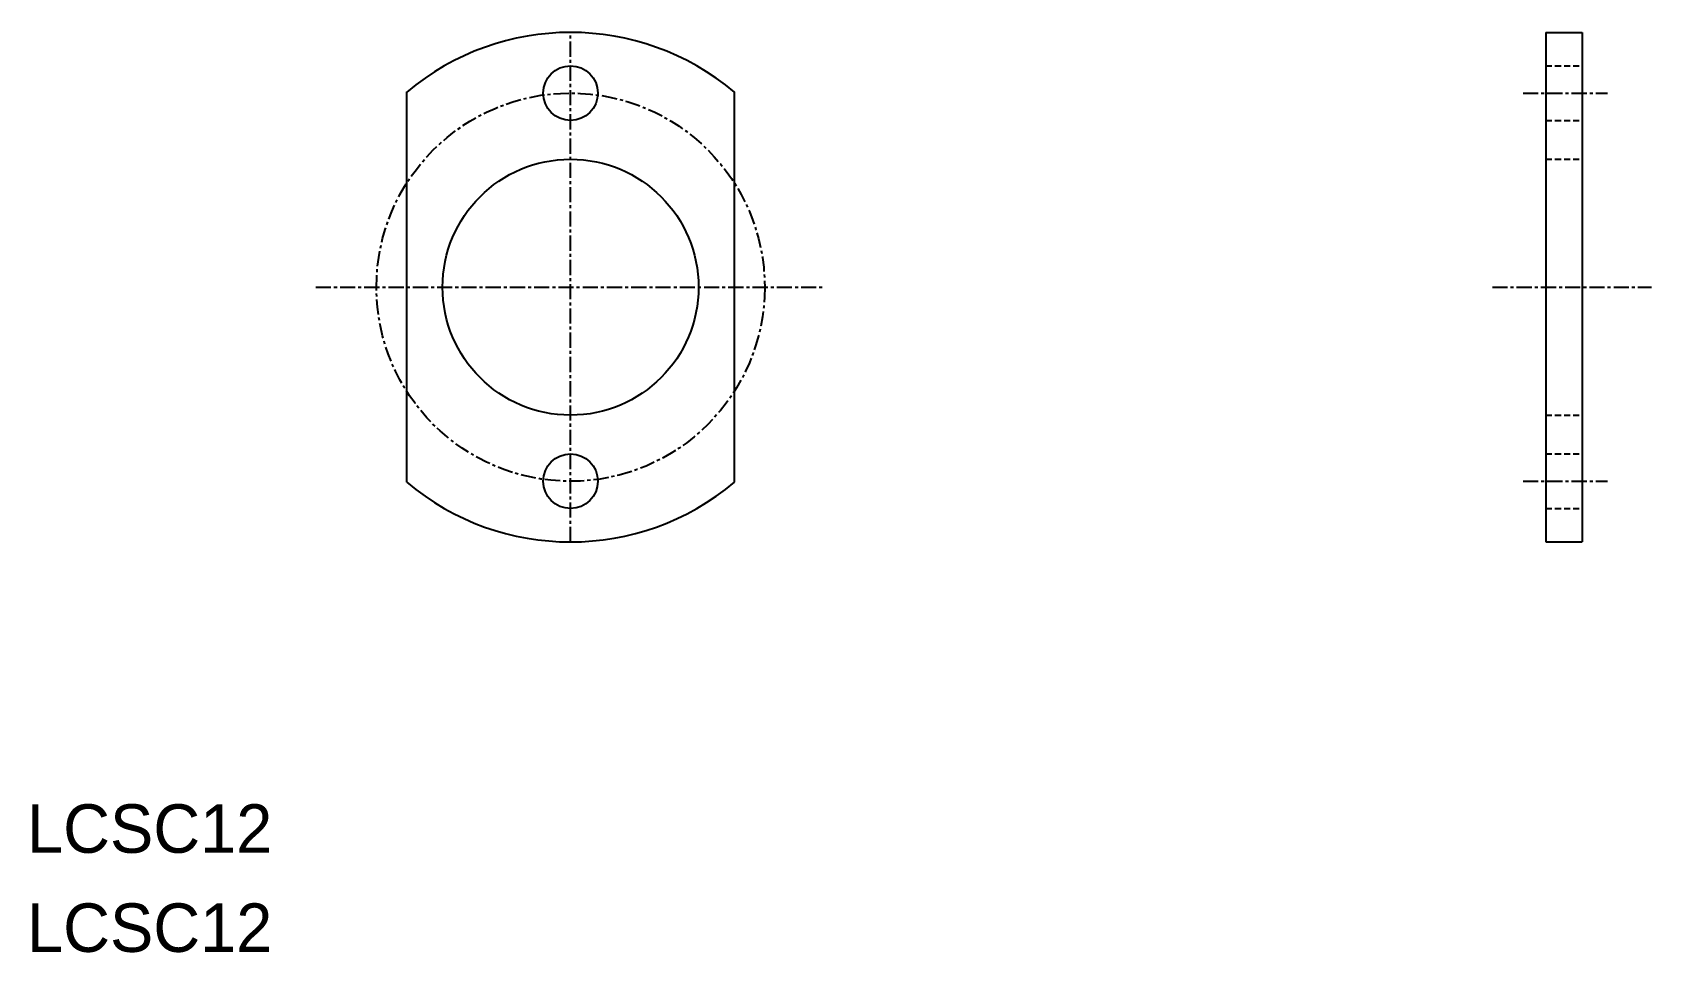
# Model space of a CAD drawing. Extents: x 90 to 224, y 17 to 93.
import ezdxf

# ---------------------------------------------------------------- set-up
doc = ezdxf.new("R2010")
doc.units = 0
doc.linetypes.add('CENTER', pattern=[2, 1.25, -0.25, 0.25, -0.25])
doc.linetypes.add('DASHED', pattern=[0.75, 0.5, -0.25])
doc.layers.get('0').update_dxf_attribs({"linetype": 'CONTINUOUS'})
doc.layers.add('CENTER', color=1, linetype='CENTER')

msp = doc.modelspace()

# ---------------------------------------------------------------- linework, layer by layer
at = {"color": 7, "linetype": 'CONTINUOUS'}
for p, q in [((214.96, 93.19), (217.96, 93.19)), ((214.96, 93.19), (214.96, 51.19)), ((217.96, 93.19), (217.96, 51.19)), ((121.07, 56.11), (121.07, 88.28)), ((148.07, 56.11), (148.07, 88.28)), ((214.96, 51.19), (217.96, 51.19))]:
    msp.add_line(p, q, dxfattribs=at)
at = {"color": 3, "linetype": 'DASHED'}
for p, q in [((214.96, 90.44), (217.96, 90.44)), ((214.96, 85.94), (217.96, 85.94)), ((214.96, 82.74), (217.96, 82.74)), ((214.96, 61.64), (217.96, 61.64)), ((214.96, 58.44), (217.96, 58.44)), ((214.96, 53.94), (217.96, 53.94))]:
    msp.add_line(p, q, dxfattribs=at)
at = {"color": 7, "linetype": 'CONTINUOUS'}
for centre, radius in [((134.57, 88.19), 2.25), ((134.57, 72.19), 10.55), ((134.57, 56.19), 2.25)]:
    msp.add_circle(centre, radius, dxfattribs=at)
for start, end in [(49.9948, 130.0052), (229.9948, 310.0052)]:
    msp.add_arc((134.57, 72.19), 21, start, end, dxfattribs=at)
at = {"layer": 'CENTER', "color": 1, "linetype": 'CENTER'}
for p, q in [((134.57, 51.19), (134.57, 93.19)), ((213.08, 88.19), (220.04, 88.19)), ((113.57, 72.19), (155.57, 72.19)), ((210.55, 72.19), (223.68, 72.19)), ((213.08, 56.19), (220.04, 56.19))]:
    msp.add_line(p, q, dxfattribs=at)
msp.add_circle((134.57, 72.19), 16, dxfattribs=at)

# ---------------------------------------------------------------- texts
at = {"color": 7, "linetype": 'CONTINUOUS'}
for p in [(89.77, 25.56), (89.77, 17.39)]:
    msp.add_text('LCSC12', height=4, dxfattribs=at).set_placement(p)

doc.saveas('drawing.dxf')
